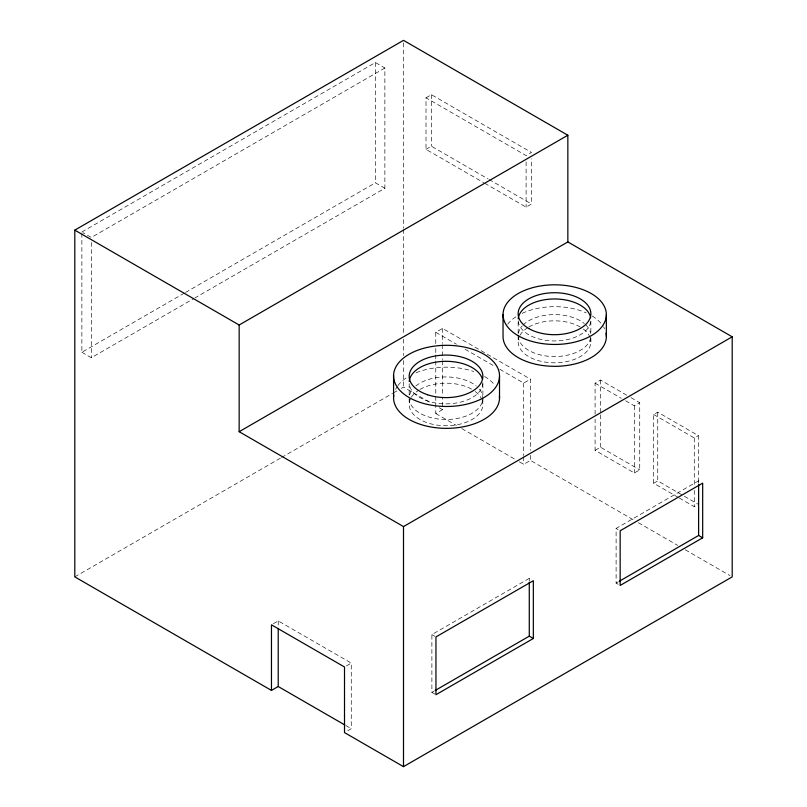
<?xml version="1.0" encoding="UTF-8"?>
<svg xmlns="http://www.w3.org/2000/svg" width="807" height="807" viewBox="0 0 807 807"><rect width="100%" height="100%" fill="white"/><g stroke="black" fill="none" stroke-linecap="round" stroke-linejoin="round"><path stroke-width="0.61" stroke-dasharray="4.04 3.03" d="M81.87 232.002L375.396 62.532L384.868 68L384.868 188.273L195.001 297.884M384.868 68L91.332 237.47L82.919 232.608M426.005 97.798L431.412 94.681L531.51 152.473L526.103 155.59L426.005 97.798L426.005 149.345L483.665 182.644M426.005 149.345L431.412 146.218L487.993 178.892M81.87 233.253L81.87 352.266L184.44 293.052M185.529 292.416L375.396 182.806L384.868 188.273M81.87 352.266L91.332 357.733L193.902 298.519M484.755 183.27L526.103 207.137L531.51 204.01L531.51 158.757M435.77 343.57L435.77 332.323L442.529 328.419L530.451 379.179L530.451 450.407M74.799 576.874L280.513 458.114M281.593 457.478L392.616 393.382M393.705 392.757L396.973 390.87M401.321 388.359L403.5 387.098L431.684 403.379M435.77 361.062L435.77 413.537L442.529 409.633L442.529 397.145M499.805 369.293L523.693 383.083L530.451 379.179M595.092 414.263L595.092 383.174L600.509 380.047L626.656 395.148M519.345 461.796L523.693 464.307L530.451 460.394L634.05 520.212M625.607 400.786L634.322 405.82L639.729 402.693L639.729 469.856L634.322 472.983L595.092 450.336L595.092 419.237M273.391 623.7L278.223 620.916L351.267 663.082L351.267 728.691L346.445 731.475M678.253 497.425L653.69 483.242L653.69 414.516L657.745 412.175L698.327 435.609L698.327 483.09M595.092 450.336L600.509 447.209L639.729 469.856M653.69 414.516L694.272 437.949L698.327 435.609M653.69 483.242L657.745 480.901L683.378 495.7M346.445 665.876L351.267 663.082M434.933 694.131L431.886 692.376L431.886 634.584L529.281 578.357L531.309 579.527M618.132 584.268L616.104 583.098L616.104 528.434L698.62 480.79L700.647 481.971M679.323 498.04L694.272 506.675L697.319 504.92M616.104 583.098L618.273 581.847M431.886 692.376L434.055 691.125M489.082 179.517L531.51 204.01M631.013 397.659L639.729 402.693M595.092 383.174L621.249 398.275M435.77 332.323L456.389 344.226M465.074 349.239L495.468 366.792M684.447 496.315L698.327 504.335M439.28 407.757L442.529 409.633M638.418 522.734L677.678 545.391M685.304 549.799L730.022 575.613M435.77 413.537L456.389 425.45M461.816 428.578L515.007 459.294M616.104 528.434L618.132 529.604M431.886 634.584L434.933 636.34M345.82 725.543L351.267 728.691M698.62 480.79L698.62 483.282M694.272 437.949L694.272 485.431M694.272 490.424L694.272 506.675M657.745 412.175L657.745 480.901M634.322 405.82L634.322 472.983M600.509 380.047L600.509 413.628M600.509 414.869L600.509 447.209M590.855 321.156L590.855 334.37M590.855 338.072L590.855 341.825M530.451 455.4L530.451 460.394M529.281 578.357L529.281 580.869M526.103 161.884L526.103 207.137M523.693 383.083L523.693 455.552M523.693 456.802L523.693 464.307M518.165 333.17L518.165 319.955A36.345 20.982 0 0 0 553.562 340.937A36.345 20.982 0 0 0 590.805 321.045M518.165 335.571L518.165 341.825M482.868 383.789L482.868 397.004M482.868 398.204L482.868 404.458M442.529 328.419L442.529 343.409M442.529 344.66L442.529 359.65M442.529 360.9L442.529 395.894M435.77 348.563L435.77 353.567M435.77 354.808L435.77 359.811M431.412 94.681L431.412 146.218M409.179 383.789L409.179 395.803M409.179 398.204L409.179 404.458M403.5 42.872L403.5 228.23M403.5 229.491L403.5 334.148M403.5 339.192L403.5 355.584M403.5 360.618L403.5 387.098M375.396 62.532L375.396 182.806M278.223 620.916L278.223 625.859M91.332 242.483L91.332 357.733M590.058 337.457A36.345 20.982 0 0 1 553.562 362.797A36.345 20.982 0 0 1 519.405 336.388M519.94 335.349A36.345 20.982 0 0 1 527.717 327.642M528.807 326.986A36.345 20.982 0 0 1 580.213 326.986M583.35 329.044A36.345 20.982 0 0 1 589.614 336.388M482.061 400.03A36.85 21.275 0 0 1 445.071 425.723A36.85 21.275 0 0 1 410.44 398.951M411.399 397.185A36.85 21.275 0 0 1 418.863 390.084M419.973 389.418A36.85 21.275 0 0 1 472.085 389.418M475.262 391.506A36.85 21.275 0 0 1 481.618 398.951M479.419 389.216A36.85 21.275 0 0 1 454.936 418.853A36.85 21.275 0 0 1 409.23 399.314M409.633 394.875A36.85 21.275 0 0 1 412.639 389.216M415.837 386.008A36.85 21.275 0 0 1 476.211 386.008M590.663 337.77A36.345 20.982 0 0 1 554.51 356.563A36.345 20.982 0 0 1 518.366 337.77M518.366 333.382A36.345 20.982 0 0 1 522.129 326.038M523.037 325.08A36.345 20.982 0 0 1 584.288 323.546M585.983 325.08A36.345 20.982 0 0 1 590.663 333.382M507.653 324.192A51.648 29.819 0 0 1 516.127 316.667M522.19 313.328A51.648 29.819 0 0 1 586.144 312.844M592.257 316.031A51.648 29.819 0 0 1 603.041 325.998M603.616 326.926A51.648 29.819 0 0 1 604.584 328.782M395.591 389.377A52.98 30.585 0 0 1 397.256 386.543M397.922 385.615A52.98 30.585 0 0 1 407.535 377.061M416.089 372.733A52.98 30.585 0 0 1 473.749 371.513M484.593 376.476A52.98 30.585 0 0 1 495.135 385.575M482.868 382.589A36.85 21.275 0 0 1 446.987 403.853A36.85 21.275 0 0 1 409.23 383.698"/><path stroke-width="1.21" d="M344.73 724.908L278.223 686.515L271.465 690.419L74.799 576.874L74.799 230.126L403.5 40.35L567.846 135.233L567.846 241.929L239.154 431.695L239.154 325.009L567.846 135.233M239.154 431.695L403.5 526.588L732.201 336.812L732.201 576.874L403.5 766.65L344.508 732.595L344.508 666.986L271.465 624.82L271.465 690.419M619.362 581.222L698.62 535.465L702.675 537.805L702.675 483.141L620.159 530.774L620.159 585.448L702.675 537.805M435.134 690.499L529.281 636.148L533.336 638.488L533.336 580.697L435.951 636.925L435.951 694.716L533.336 638.488M567.846 241.929L732.201 336.812M74.799 230.126L239.154 325.009M698.62 484.523L698.62 535.465M606.35 314.629L606.35 336.499M529.281 582.129L529.281 636.148M503.043 314.629L503.043 336.499A51.648 29.819 0 0 0 557.587 366.277A51.648 29.819 0 0 0 606.027 333.17M499.513 376.375A52.98 30.585 0 0 1 419.337 402.138A52.98 30.585 0 0 1 420.78 349.169A52.98 30.585 0 0 1 499.513 376.375L499.513 398.244M403.5 526.588L403.5 766.65M393.574 375.416L393.574 397.276M278.223 628.34L278.223 686.515M518.215 318.866A36.345 20.982 0 0 1 553.552 298.973A36.345 20.982 0 0 1 590.663 317.766M499.432 395.965A52.98 30.585 0 0 1 445.706 428.346A52.98 30.585 0 0 1 393.776 395.006M409.23 381.479A36.85 21.275 0 0 1 444.092 361.344A36.85 21.275 0 0 1 482.415 379.26M518.175 335.722A51.648 29.819 0 0 0 604.584 322.356A51.648 29.819 0 0 0 541.326 285.829A51.648 29.819 0 0 0 518.175 335.722M528.807 328.55A36.345 20.982 0 0 0 589.614 319.138A36.345 20.982 0 0 0 545.108 293.435A36.345 20.982 0 0 0 528.807 328.55M427.599 394.764A36.85 21.275 0 0 0 482.868 376.344A36.85 21.275 0 0 0 427.599 357.915A36.85 21.275 0 0 0 427.599 394.764"/></g></svg>
